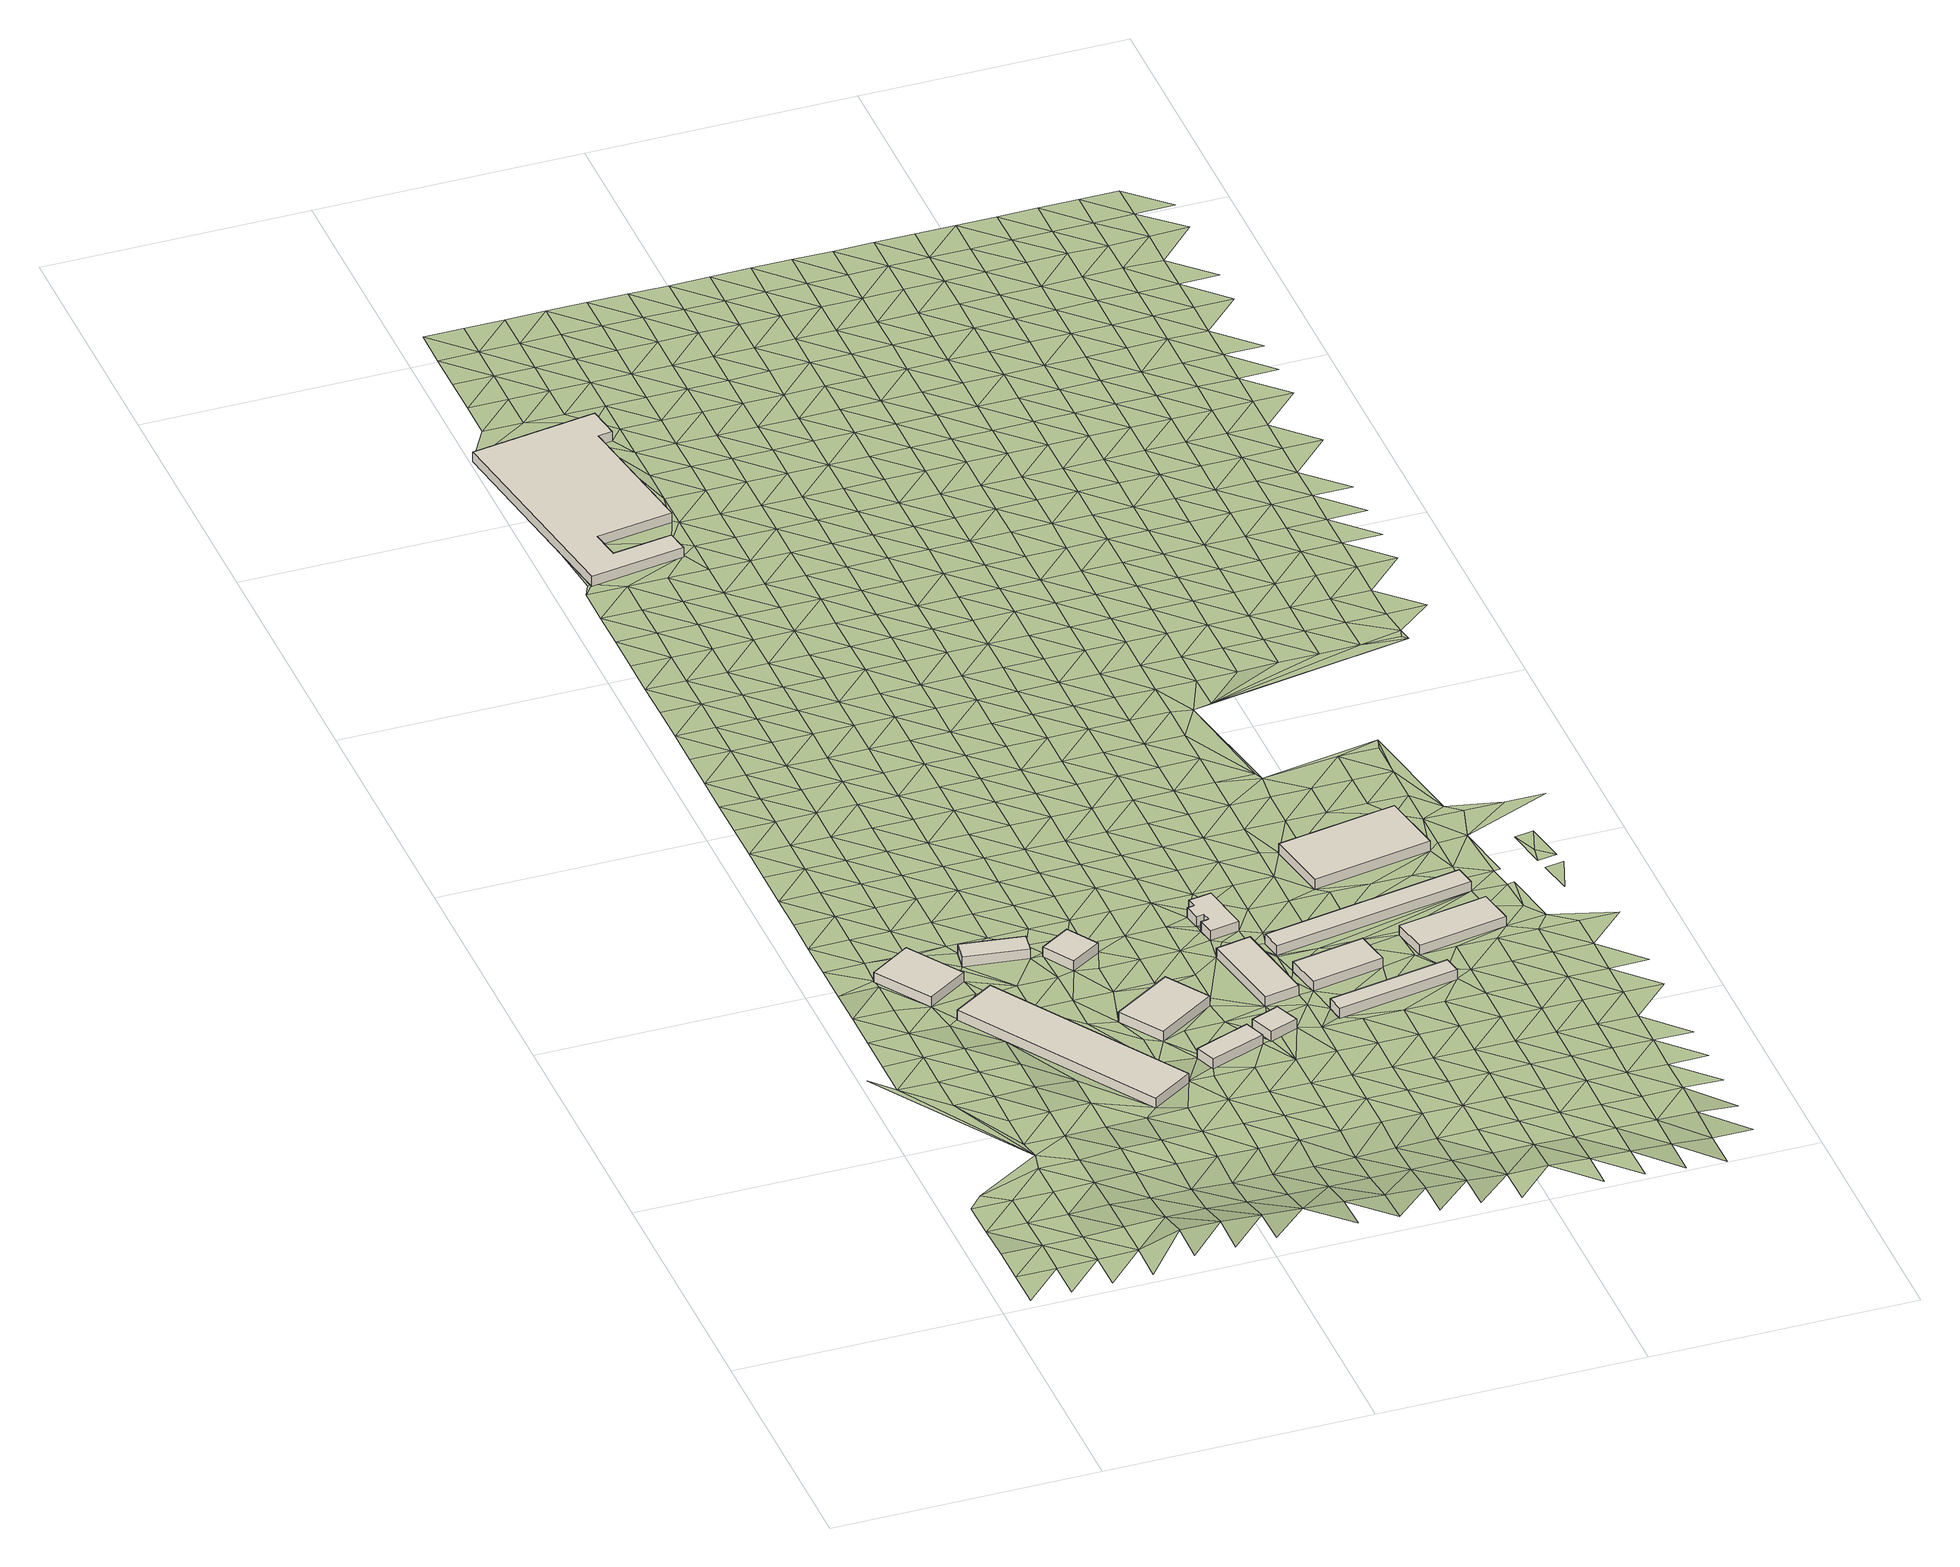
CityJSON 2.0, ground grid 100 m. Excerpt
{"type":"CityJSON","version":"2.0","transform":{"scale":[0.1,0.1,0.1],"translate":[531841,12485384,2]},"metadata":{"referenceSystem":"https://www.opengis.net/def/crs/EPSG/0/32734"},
"CityObjects":{
"building1":{"type":"Building","attributes":{"building":"industrial","building:levels":1,"building_height":4.1,"plus_code":"4FRW3FCC+92X","ground_height":3.84,"roof_height":7.94},"geometry":[{"type":"Solid","lod":"1","boundaries":[[[[0,1,2,3]],[[1,4,5,2]],[[4,6,7,5]],[[6,0,3,7]],[[3,2,5,7]],[[6,4,1,0]]]]}]},
"building2":{"type":"Building","attributes":{"building":"industrial","building:levels":1,"building_height":4.1,"plus_code":"4FRW3FCC+55X","ground_height":3.81,"roof_height":7.91},"geometry":[{"type":"Solid","lod":"1","boundaries":[[[[8,9,10,11]],[[9,12,13,10]],[[12,14,15,13]],[[14,8,11,15]],[[11,10,13,15]],[[14,12,9,8]]]]}]},
"building3":{"type":"Building","attributes":{"building":"industrial","building:levels":1,"building_height":4.1,"plus_code":"4FRW3FCC+C57","ground_height":3.94,"roof_height":8.04},"geometry":[{"type":"Solid","lod":"1","boundaries":[[[[16,17,18,19]],[[17,20,21,18]],[[20,22,23,21]],[[22,16,19,23]],[[19,18,21,23]],[[22,20,17,16]]]]}]},
"building4":{"type":"Building","attributes":{"building":"industrial","building:levels":1,"building_height":4.1,"plus_code":"4FRW3FCC+97P","ground_height":3.79,"roof_height":7.89},"geometry":[{"type":"Solid","lod":"1","boundaries":[[[[24,25,26,27]],[[25,28,29,26]],[[28,30,31,29]],[[30,24,27,31]],[[27,26,29,31]],[[30,28,25,24]]]]}]},
"building5":{"type":"Building","attributes":{"building":"industrial","building:levels":1,"building_height":4.1,"plus_code":"4FRW3FCC+69C","ground_height":3.82,"roof_height":7.92},"geometry":[{"type":"Solid","lod":"1","boundaries":[[[[32,33,34,35]],[[33,36,37,34]],[[36,38,39,37]],[[38,32,35,39]],[[35,34,37,39]],[[38,36,33,32]]]]}]},
"building6":{"type":"Building","attributes":{"building":"industrial","building:levels":1,"building_height":4.1,"plus_code":"4FRW3FCC+4C6","ground_height":3.95,"roof_height":8.05},"geometry":[{"type":"Solid","lod":"1","boundaries":[[[[40,41,42,43]],[[41,44,45,42]],[[44,46,47,45]],[[46,40,43,47]],[[43,42,45,47]],[[46,44,41,40]]]]}]},
"building7":{"type":"Building","attributes":{"address":"The Spice Yard 100 Voortrekker Road 7925 Cape Town","building":"commercial","building:levels":1,"building_height":4.1,"plus_code":"4FRW3FFC+G2M","ground_height":2.79,"roof_height":6.89},"geometry":[{"type":"Solid","lod":"1","boundaries":[[[[48,49,50,51]],[[49,52,53,50]],[[52,54,55,53]],[[54,56,57,55]],[[56,58,59,57]],[[58,60,61,59]],[[60,62,63,61]],[[62,64,65,63]],[[64,66,67,65]],[[66,48,51,67]],[[51,50,53,55,57,59,61,63,65,67]],[[66,64,62,60,58,56,54,52,49,48]]]]}]},
"building8":{"type":"Building","attributes":{"building":"industrial","building:levels":1,"building_height":4.1,"plus_code":"4FRW3FCC+4FX","ground_height":3.98,"roof_height":8.08},"geometry":[{"type":"Solid","lod":"1","boundaries":[[[[68,69,70,71]],[[69,72,73,70]],[[72,74,75,73]],[[74,68,71,75]],[[71,70,73,75]],[[74,72,69,68]]]]}]},
"building9":{"type":"Building","attributes":{"building":"industrial","building:levels":1,"building_height":4.1,"plus_code":"4FRW3FCC+7G3","ground_height":4.01,"roof_height":8.11},"geometry":[{"type":"Solid","lod":"1","boundaries":[[[[76,77,78,79]],[[77,80,81,78]],[[80,82,83,81]],[[82,76,79,83]],[[79,78,81,83]],[[82,80,77,76]]]]}]},
"building10":{"type":"Building","attributes":{"building":"industrial","building:levels":1,"building_height":4.1,"plus_code":"4FRW3FCC+9FX","ground_height":4.22,"roof_height":8.32},"geometry":[{"type":"Solid","lod":"1","boundaries":[[[[84,85,86,87]],[[85,88,89,86]],[[88,90,91,89]],[[90,92,93,91]],[[92,94,95,93]],[[94,96,97,95]],[[96,98,99,97]],[[98,100,101,99]],[[100,102,103,101]],[[102,84,87,103]],[[87,86,89,91,93,95,97,99,101,103]],[[102,100,98,96,94,92,90,88,85,84]]]]}]},
"building11":{"type":"Building","attributes":{"building":"garage","building:levels":1,"building_height":4.1,"plus_code":"4FRW3FCC+6JP","ground_height":4.12,"roof_height":8.22},"geometry":[{"type":"Solid","lod":"1","boundaries":[[[[104,105,106,107]],[[105,108,109,106]],[[108,110,111,109]],[[110,104,107,111]],[[107,106,109,111]],[[110,108,105,104]]]]}]},
"building12":{"type":"Building","attributes":{"building":"garage","building:levels":1,"building_height":4.1,"plus_code":"4FRW3FCC+5M4","ground_height":4.12,"roof_height":8.22},"geometry":[{"type":"Solid","lod":"1","boundaries":[[[[112,113,114,115]],[[113,116,117,114]],[[116,118,119,117]],[[118,112,115,119]],[[115,114,117,119]],[[118,116,113,112]]]]}]},
"building13":{"type":"Building","attributes":{"building":"garage","building:levels":1,"building_height":4.1,"plus_code":"4FRW3FCC+8PF","ground_height":4.15,"roof_height":8.25},"geometry":[{"type":"Solid","lod":"1","boundaries":[[[[120,121,122,123]],[[121,124,125,122]],[[124,126,127,125]],[[126,120,123,127]],[[123,122,125,127]],[[126,124,121,120]]]]}]},
"building14":{"type":"Building","attributes":{"building":"garage","building:levels":1,"building_height":4.1,"plus_code":"4FRW3FCC+7R4","ground_height":4.17,"roof_height":8.27},"geometry":[{"type":"Solid","lod":"1","boundaries":[[[[128,129,130,131]],[[129,132,133,130]],[[132,134,135,133]],[[134,128,131,135]],[[131,130,133,135]],[[134,132,129,128]]]]}]},
"building15":{"type":"Building","attributes":{"building":"industrial","building:levels":1,"building_height":4.1,"plus_code":"4FRW3FCC+FQ3","ground_height":4.36,"roof_height":8.46},"geometry":[{"type":"Solid","lod":"1","boundaries":[[[[136,137,138,139]],[[137,140,141,138]],[[140,142,143,141]],[[142,136,139,143]],[[139,138,141,143]],[[142,140,137,136]]]]}]},
"terrain1":{"type":"TINRelief","geometry":[{"type":"CompositeSurface","lod":"1","boundaries":[[[144,145,146]],[[147,144,148]],[[149,147,148]],[[144,146,148]],[[150,149,151]],[[148,152,149]],[[146,153,154]],[[149,152,151]],[[150,151,155]],[[146,154,148]],[[156,152,148]],[[148,154,156]],[[151,152,157]],[[155,151,158]],[[156,159,152]],[[160,161,154]],[[152,159,157]],[[161,156,154]],[[162,163,164]],[[157,158,151]],[[164,155,158]],[[165,159,156]],[[165,156,161]],[[166,167,162]],[[168,169,162]],[[168,162,164]],[[167,166,170]],[[171,157,159]],[[166,162,169]],[[159,165,172]],[[161,173,174]],[[158,157,171]],[[168,164,175]],[[159,172,171]],[[176,177,170]],[[168,175,178]],[[169,168,179]],[[165,161,180]],[[170,166,176]],[[164,158,181]],[[178,179,168]],[[180,172,165]],[[158,171,181]],[[180,161,174]],[[175,164,182]],[[183,177,184]],[[185,166,169]],[[177,176,186]],[[179,185,169]],[[187,178,175]],[[171,172,188]],[[189,190,183]],[[181,182,164]],[[186,184,177]],[[191,176,166]],[[172,180,188]],[[178,187,179]],[[174,192,193]],[[185,191,166]],[[187,175,182]],[[189,183,184]],[[194,190,195]],[[196,181,171]],[[174,193,180]],[[196,171,188]],[[4,186,176]],[[190,189,195]],[[185,179,197]],[[191,198,176]],[[199,182,181]],[[179,187,197]],[[184,186,4]],[[4,176,198]],[[200,194,201]],[[180,202,188]],[[195,203,194]],[[196,199,181]],[[184,4,189]],[[191,185,204]],[[202,180,193]],[[205,200,201]],[[201,194,203]],[[197,204,185]],[[187,182,206]],[[196,188,207]],[[199,208,182]],[[209,198,191]],[[189,210,195]],[[211,4,198]],[[207,188,202]],[[187,206,197]],[[193,212,213]],[[191,204,209]],[[182,208,206]],[[214,205,215]],[[216,203,195]],[[217,199,196]],[[211,198,209]],[[201,218,205]],[[193,213,202]],[[217,196,207]],[[219,214,215]],[[204,197,220]],[[216,195,210]],[[205,218,215]],[[221,4,211]],[[203,222,201]],[[223,208,199]],[[220,197,206]],[[204,220,209]],[[207,202,224]],[[216,222,203]],[[223,199,217]],[[202,213,224]],[[225,219,226]],[[227,218,201]],[[4,221,228]],[[206,208,229]],[[215,230,219]],[[209,231,211]],[[232,221,211]],[[222,227,201]],[[208,223,229]],[[225,226,233]],[[234,217,207]],[[219,230,226]],[[224,235,207]],[[216,210,236]],[[215,218,237]],[[238,213,239]],[[220,231,209]],[[206,231,220]],[[228,240,210]],[[222,216,236]],[[223,217,234]],[[227,237,218]],[[235,234,207]],[[240,16,210]],[[221,232,228]],[[206,229,231]],[[233,241,242]],[[213,238,224]],[[210,16,243]],[[244,230,215]],[[233,226,241]],[[243,236,210]],[[245,229,223]],[[237,244,215]],[[227,222,246]],[[235,224,247]],[[228,232,248]],[[228,248,240]],[[236,249,222]],[[223,234,245]],[[250,242,251]],[[241,252,242]],[[16,240,248]],[[238,247,224]],[[253,226,230]],[[227,246,237]],[[254,248,232]],[[244,255,230]],[[222,249,246]],[[256,231,229]],[[251,257,250]],[[251,242,252]],[[245,256,229]],[[226,253,241]],[[234,235,258]],[[230,255,253]],[[247,259,235]],[[244,237,260]],[[261,236,243]],[[254,232,262]],[[261,249,236]],[[258,245,234]],[[237,246,260]],[[258,235,259]],[[263,16,248]],[[264,257,265]],[[252,241,266]],[[257,251,267]],[[255,244,268]],[[248,254,269]],[[247,238,270]],[[256,262,231]],[[253,266,241]],[[271,272,254]],[[238,273,274]],[[271,254,275]],[[276,264,265]],[[257,267,265]],[[260,268,244]],[[252,277,251]],[[246,249,278]],[[256,245,279]],[[259,247,270]],[[280,261,243]],[[261,281,249]],[[254,272,269]],[[275,254,262]],[[245,258,282]],[[238,274,270]],[[266,277,252]],[[255,283,253]],[[246,278,260]],[[263,248,269]],[[255,268,284]],[[249,281,278]],[[245,282,279]],[[272,271,33]],[[285,276,286]],[[267,251,287]],[[265,288,276]],[[271,275,289]],[[262,256,279]],[[258,259,290]],[[271,289,33]],[[277,287,251]],[[255,284,283]],[[270,291,259]],[[285,286,292]],[[266,253,293]],[[268,260,294]],[[276,288,286]],[[267,295,265]],[[296,281,261]],[[290,282,258]],[[269,297,263]],[[272,25,269]],[[294,260,278]],[[290,259,291]],[[36,289,275]],[[280,296,261]],[[280,263,298]],[[275,262,46]],[[277,266,293]],[[270,274,299]],[[298,263,297]],[[300,272,33]],[[287,295,267]],[[253,283,293]],[[33,289,36]],[[262,279,301]],[[292,302,303]],[[297,269,25]],[[268,304,284]],[[305,299,274]],[[300,25,272]],[[36,275,46]],[[288,265,306]],[[307,278,281]],[[282,308,279]],[[292,286,302]],[[304,268,294]],[[262,301,309]],[[262,309,46]],[[310,291,270]],[[295,306,265]],[[281,296,307]],[[282,290,308]],[[280,298,311]],[[312,287,277]],[[284,313,283]],[[297,311,298]],[[293,314,277]],[[299,310,270]],[[315,316,317]],[[316,303,318]],[[296,280,311]],[[294,278,319]],[[320,36,46]],[[302,321,303]],[[313,284,304]],[[322,25,300]],[[286,288,323]],[[287,312,295]],[[301,279,324]],[[290,291,325]],[[306,326,288]],[[277,314,312]],[[307,319,278]],[[308,327,279]],[[36,320,328]],[[317,329,315]],[[293,283,330]],[[318,317,316]],[[318,303,321]],[[300,33,331]],[[310,325,291]],[[301,324,309]],[[286,323,302]],[[294,332,304]],[[299,305,333]],[[334,25,322]],[[288,326,323]],[[330,283,313]],[[327,324,279]],[[306,295,335]],[[296,336,307]],[[308,290,337]],[[294,319,332]],[[336,296,311]],[[338,314,293]],[[295,312,335]],[[325,337,290]],[[321,302,339]],[[322,300,340]],[[320,46,341]],[[310,299,342]],[[36,328,343]],[[330,338,293]],[[344,311,334]],[[326,306,345]],[[313,304,346]],[[319,307,347]],[[348,328,320]],[[349,327,308]],[[344,336,311]],[[339,302,323]],[[332,350,304]],[[331,351,300]],[[325,310,342]],[[322,340,334]],[[335,345,306]],[[336,347,307]],[[340,300,351]],[[337,349,308]],[[299,333,342]],[[352,309,324]],[[321,353,318]],[[312,314,354]],[[346,330,313]],[[338,355,314]],[[346,304,350]],[[319,356,332]],[[353,321,339]],[[334,357,344]],[[348,320,341]],[[323,326,358]],[[312,354,335]],[[359,324,327]],[[326,345,360]],[[314,355,354]],[[356,319,347]],[[349,361,327]],[[362,317,318]],[[328,348,343]],[[344,363,336]],[[337,325,364]],[[342,365,325]],[[340,357,334]],[[323,358,339]],[[338,330,366]],[[350,332,367]],[[333,368,369]],[[370,318,353]],[[326,360,358]],[[330,346,371]],[[359,327,361]],[[345,335,372]],[[332,356,367]],[[363,344,357]],[[325,365,364]],[[351,331,373]],[[324,359,352]],[[355,338,366]],[[347,336,374]],[[349,337,375]],[[333,369,342]],[[331,343,376]],[[372,335,354]],[[330,371,366]],[[353,339,377]],[[350,378,346]],[[340,351,379]],[[74,348,341]],[[376,373,331]],[[380,381,382]],[[360,345,383]],[[356,347,374]],[[361,349,375]],[[352,384,341]],[[370,362,318]],[[339,358,377]],[[367,378,350]],[[336,363,374]],[[337,364,375]],[[341,384,74]],[[352,359,384]],[[340,379,357]],[[385,365,342]],[[383,345,372]],[[379,351,373]],[[48,386,387]],[[348,76,343]],[[370,353,388]],[[354,355,389]],[[371,346,390]],[[74,391,348]],[[366,392,355]],[[342,369,385]],[[393,384,359]],[[376,343,76]],[[356,394,367]],[[377,388,353]],[[346,378,390]],[[395,358,360]],[[372,354,389]],[[359,361,396]],[[360,383,397]],[[355,392,389]],[[394,356,374]],[[375,398,361]],[[76,348,391]],[[371,399,366]],[[400,363,357]],[[364,365,401]],[[379,402,357]],[[385,403,365]],[[359,404,393]],[[393,404,384]],[[405,373,376]],[[358,395,377]],[[391,74,72]],[[406,407,369]],[[408,370,388]],[[360,397,395]],[[371,390,399]],[[396,361,398]],[[408,362,370]],[[409,410,387]],[[382,381,411]],[[378,367,412]],[[363,400,374]],[[364,401,375]],[[76,405,376]],[[394,413,367]],[[357,402,400]],[[365,403,401]],[[405,379,373]],[[404,359,396]],[[383,372,414]],[[392,366,415]],[[407,385,369]],[[389,416,372]],[[76,391,72]],[[388,377,417]],[[378,412,390]],[[409,387,386]],[[366,399,415]],[[367,413,412]],[[418,386,48]],[[419,410,420]],[[414,397,383]],[[421,394,374]],[[422,398,375]],[[395,417,377]],[[372,416,414]],[[379,96,402]],[[362,423,381]],[[392,424,389]],[[425,403,385]],[[98,379,405]],[[408,423,362]],[[421,374,400]],[[375,401,422]],[[426,419,420]],[[399,390,427]],[[76,72,428]],[[404,396,429]],[[428,72,404]],[[98,96,379]],[[420,410,409]],[[392,415,424]],[[425,385,407]],[[88,400,402]],[[408,388,430]],[[395,397,431]],[[413,394,432]],[[417,433,388]],[[390,412,427]],[[423,434,381]],[[402,96,90]],[[88,402,90]],[[416,389,435]],[[396,398,436]],[[411,381,434]],[[404,429,428]],[[397,414,431]],[[394,421,432]],[[422,437,398]],[[98,405,438]],[[426,439,440]],[[423,408,430]],[[415,399,441]],[[403,442,401]],[[76,428,443]],[[430,388,433]],[[435,389,424]],[[403,425,444]],[[84,400,88]],[[429,396,436]],[[407,445,446]],[[94,90,96]],[[439,426,420]],[[427,441,399]],[[436,398,437]],[[447,438,405]],[[94,92,90]],[[409,386,448]],[[417,395,449]],[[416,450,414]],[[451,412,413]],[[421,400,452]],[[422,401,442]],[[411,434,453]],[[395,431,454]],[[432,455,413]],[[403,444,442]],[[84,88,85]],[[429,112,428]],[[84,452,400]],[[456,434,423]],[[457,424,415]],[[100,98,438]],[[450,416,435]],[[411,453,62]],[[112,429,458]],[[409,448,420]],[[433,417,449]],[[412,451,427]],[[425,407,459]],[[440,439,460]],[[448,386,461]],[[423,430,456]],[[395,454,449]],[[457,415,441]],[[413,455,451]],[[428,105,443]],[[461,386,418]],[[414,462,431]],[[432,421,463]],[[464,458,429]],[[465,437,422]],[[466,447,443]],[[100,438,447]],[[464,429,436]],[[105,428,112]],[[443,105,466]],[[453,467,62]],[[459,444,425]],[[462,414,450]],[[463,421,452]],[[465,422,442]],[[459,407,446]],[[452,84,468]],[[469,447,466]],[[470,439,420]],[[471,453,434]],[[435,424,472]],[[441,427,473]],[[474,466,105]],[[434,456,475]],[[424,457,476]],[[466,474,469]],[[62,467,477]],[[478,430,433]],[[469,121,447]],[[454,431,479]],[[480,455,432]],[[470,420,448]],[[121,481,447]],[[449,482,433]],[[451,473,427]],[[477,483,62]],[[484,100,447]],[[105,112,485]],[[453,471,467]],[[450,435,472]],[[486,436,437]],[[442,444,487]],[[447,481,484]],[[434,475,471]],[[431,462,479]],[[424,476,472]],[[480,432,463]],[[437,465,488]],[[478,433,482]],[[444,459,487]],[[100,489,468]],[[460,439,490]],[[456,430,491]],[[454,492,449]],[[457,441,493]],[[436,486,464]],[[418,483,494]],[[483,477,494]],[[461,418,495]],[[439,470,496]],[[473,497,441]],[[484,489,100]],[[486,437,488]],[[452,468,498]],[[464,499,458]],[[474,500,469]],[[501,448,461]],[[477,467,502]],[[455,503,451]],[[500,121,469]],[[492,454,479]],[[504,455,480]],[[491,475,456]],[[462,450,505]],[[476,457,493]],[[463,452,506]],[[465,442,507]],[[446,508,459]],[[490,439,496]],[[471,502,467]],[[491,430,478]],[[472,509,450]],[[493,441,497]],[[487,510,442]],[[494,495,418]],[[485,112,511]],[[468,489,498]],[[448,501,470]],[[482,449,512]],[[501,461,495]],[[455,504,503]],[[513,484,481]],[[508,446,514]],[[494,477,515]],[[462,505,479]],[[473,451,516]],[[480,463,506]],[[507,488,465]],[[512,449,492]],[[450,509,505]],[[452,498,506]],[[464,486,499]],[[507,442,510]],[[485,517,105]],[[476,518,472]],[[459,519,487]],[[477,502,515]],[[470,520,496]],[[475,521,471]],[[482,522,478]],[[497,473,516]],[[523,489,484]],[[475,491,524]],[[493,518,476]],[[451,503,516]],[[519,459,508]],[[525,495,494]],[[492,479,526]],[[480,527,504]],[[528,500,474]],[[470,501,520]],[[522,482,512]],[[502,471,521]],[[509,472,529]],[[486,488,530]],[[510,487,531]],[[515,525,494]],[[475,524,521]],[[479,505,526]],[[527,480,506]],[[484,513,523]],[[488,507,532]],[[478,533,491]],[[489,534,498]],[[518,529,472]],[[531,487,519]],[[485,511,517]],[[490,496,535]],[[495,536,501]],[[512,492,537]],[[538,493,497]],[[503,504,539]],[[540,513,481]],[[499,486,530]],[[458,499,541]],[[520,542,496]],[[478,522,533]],[[516,543,497]],[[530,488,532]],[[544,515,502]],[[498,534,506]],[[510,545,507]],[[525,536,495]],[[526,537,492]],[[504,527,539]],[[534,489,523]],[[546,511,112]],[[491,547,524]],[[548,505,509]],[[493,538,518]],[[519,508,549]],[[535,496,542]],[[544,502,521]],[[529,550,509]],[[538,497,543]],[[545,510,531]],[[520,501,551]],[[552,522,512]],[[516,503,553]],[[491,533,547]],[[508,554,549]],[[528,555,500]],[[505,548,526]],[[556,527,506]],[[557,532,507]],[[536,551,501]],[[552,512,537]],[[509,550,548]],[[553,503,539]],[[558,499,530]],[[559,525,515]],[[529,518,560]],[[531,519,561]],[[515,544,562]],[[556,506,534]],[[507,545,557]],[[563,542,520]],[[521,524,564]],[[522,565,533]],[[566,543,516]],[[523,513,567]],[[547,568,524]],[[518,538,560]],[[549,561,519]],[[537,526,569]],[[551,563,520]],[[515,562,559]],[[137,534,523]],[[517,511,570]],[[522,552,565]],[[553,566,516]],[[536,525,571]],[[521,564,544]],[[550,529,572]],[[539,527,573]],[[574,530,532]],[[499,558,541]],[[524,568,564]],[[548,569,526]],[[527,556,575]],[[513,540,567]],[[532,557,576]],[[517,570,528]],[[535,542,577]],[[547,533,578]],[[543,579,538]],[[121,500,124]],[[545,531,580]],[[560,572,529]],[[531,561,581]],[[567,137,523]],[[551,536,571]],[[556,534,582]],[[573,553,539]],[[530,574,558]],[[563,577,542]],[[525,559,571]],[[128,555,528]],[[578,533,565]],[[566,579,543]],[[573,527,575]],[[574,532,576]],[[582,534,137]],[[544,583,562]],[[552,537,584]],[[585,548,550]],[[545,580,557]],[[546,570,511]],[[569,586,537]],[[531,581,580]],[[556,582,575]],[[587,568,547]],[[560,538,588]],[[561,549,589]],[[544,564,583]],[[585,550,572]],[[128,528,570]],[[565,552,584]],[[577,590,535]],[[578,587,547]],[[584,537,586]],[[579,588,538]],[[589,549,591]],[[126,540,481]],[[592,563,551]],[[566,553,593]],[[555,128,594]],[[557,595,576]],[[571,596,551]],[[553,573,597]],[[598,558,574]],[[541,558,598]],[[599,559,562]],[[569,548,600]],[[601,572,560]],[[581,561,602]],[[583,603,562]],[[548,585,604]],[[557,580,595]],[[500,555,124]],[[570,605,128]],[[570,546,605]],[[563,592,577]],[[606,564,568]],[[565,607,578]],[[579,566,593]],[[608,567,540]],[[551,596,592]],[[609,575,582]],[[567,608,137]],[[587,610,568]],[[588,601,560]],[[553,597,593]],[[602,561,589]],[[559,599,571]],[[586,569,600]],[[562,603,599]],[[607,565,584]],[[548,604,600]],[[564,606,583]],[[573,575,611]],[[574,576,612]],[[581,613,580]],[[568,610,606]],[[595,614,576]],[[615,609,582]],[[616,546,541]],[[590,577,617]],[[587,578,618]],[[585,572,619]],[[598,616,541]],[[620,605,546]],[[601,621,572]],[[613,581,602]],[[622,596,571]],[[584,586,623]],[[624,588,579]],[[612,598,574]],[[577,592,617]],[[578,607,618]],[[593,625,579]],[[609,611,575]],[[612,576,614]],[[603,583,626]],[[604,585,619]],[[597,573,627]],[[580,628,595]],[[620,546,616]],[[571,599,622]],[[600,623,586]],[[619,572,621]],[[610,587,629]],[[602,589,630]],[[555,594,124]],[[606,626,583]],[[579,625,624]],[[613,628,580]],[[608,540,631]],[[632,607,584]],[[601,588,633]],[[597,634,593]],[[635,616,598]],[[617,636,590]],[[618,629,587]],[[627,573,611]],[[589,637,630]],[[592,596,638]],[[604,639,600]],[[614,595,640]],[[622,641,596]],[[623,632,584]],[[635,598,612]],[[128,134,594]],[[599,603,642]],[[610,643,606]],[[621,601,633]],[[593,634,625]],[[609,615,644]],[[626,645,603]],[[639,604,619]],[[588,624,633]],[[627,634,597]],[[628,640,595]],[[592,638,617]],[[618,607,646]],[[613,602,647]],[[140,137,608]],[[648,615,582]],[[596,641,638]],[[643,610,629]],[[630,649,602]],[[620,132,605]],[[642,622,599]],[[623,600,650]],[[620,616,651]],[[603,645,642]],[[632,646,607]],[[616,635,652]],[[653,611,609]],[[654,612,614]],[[628,613,647]],[[625,655,624]],[[650,600,639]],[[640,656,614]],[[647,602,649]],[[655,625,634]],[[126,631,540]],[[636,617,657]],[[626,606,658]],[[659,629,618]],[[660,619,621]],[[606,643,661]],[[633,662,621]],[[651,616,652]],[[663,641,622]],[[623,664,632]],[[634,627,655]],[[611,653,627]],[[657,617,638]],[[646,659,618]],[[624,655,633]],[[653,609,644]],[[654,614,656]],[[645,626,658]],[[619,660,639]],[[635,612,665]],[[663,622,642]],[[606,661,658]],[[623,650,664]],[[660,621,662]],[[640,628,666]],[[667,649,630]],[[647,668,628]],[[648,644,615]],[[651,132,620]],[[643,629,669]],[[670,646,632]],[[665,652,635]],[[134,124,594]],[[671,636,657]],[[659,672,629]],[[665,612,654]],[[608,631,140]],[[673,638,641]],[[650,639,674]],[[656,640,666]],[[641,663,675]],[[670,632,664]],[[628,668,666]],[[633,655,676]],[[677,642,645]],[[661,643,669]],[[676,662,633]],[[647,649,678]],[[658,679,645]],[[669,629,672]],[[639,660,674]],[[638,673,657]],[[680,651,652]],[[641,675,673]],[[659,646,681]],[[650,682,664]],[[683,676,655]],[[645,679,677]],[[646,670,684]],[[680,652,665]],[[627,653,685]],[[663,642,686]],[[661,687,658]],[[653,644,688]],[[654,656,689]],[[690,668,647]],[[682,650,674]],[[666,691,656]],[[671,657,692]],[[672,659,681]],[[660,662,693]],[[687,661,669]],[[646,684,681]],[[676,694,662]],[[695,132,651]],[[631,126,696]],[[686,675,663]],[[654,689,665]],[[697,644,648]],[[696,140,631]],[[657,673,692]],[[686,642,677]],[[688,644,697]],[[680,695,651]],[[656,691,689]],[[679,658,698]],[[670,664,699]],[[660,693,674]],[[666,668,700]],[[682,701,664]],[[693,662,694]],[[698,658,687]],[[702,134,132]],[[703,669,672]],[[684,670,699]],[[676,683,704]],[[705,680,665]],[[692,706,671]],[[681,707,672]],[[699,664,701]],[[688,685,653]],[[134,708,124]],[[673,675,709]],[[679,710,677]],[[711,682,674]],[[712,691,666]],[[675,686,713]],[[705,665,689]],[[696,714,140]],[[126,124,715]],[[716,132,695]],[[669,703,687]],[[694,676,704]],[[710,679,698]],[[703,672,707]],[[711,674,693]],[[696,126,715]],[[702,132,716]],[[673,709,692]],[[684,717,681]],[[702,708,134]],[[718,627,685]],[[695,680,719]],[[648,140,720]],[[675,713,709]],[[714,720,140]],[[697,648,721]],[[677,722,686]],[[701,682,723]],[[708,715,124]],[[699,717,684]],[[719,680,705]],[[698,687,724]],[[725,688,697]],[[726,689,691]],[[727,714,696]],[[722,677,710]],[[682,711,723]],[[706,692,728]],[[707,681,729]],[[730,693,694]],[[720,721,648]],[[687,703,724]],[[704,731,694]],[[696,715,727]],[[732,704,683]],[[702,733,708]],[[733,702,716]],[[734,716,695]],[[735,713,686]],[[688,725,685]],[[689,726,705]],[[720,714,727]],[[709,728,692]],[[717,729,681]],[[725,697,721]],[[734,695,719]],[[710,698,736]],[[699,701,737]],[[693,730,711]],[[686,722,735]],[[723,738,701]],[[730,694,731]],[[724,736,698]],[[715,739,727]],[[703,707,740]],[[717,699,737]],[[741,721,720]],[[705,742,719]],[[728,743,706]],[[729,744,707]],[[737,701,738]],[[745,709,713]],[[655,746,683]],[[723,711,747]],[[713,735,748]],[[685,725,749]],[[720,727,750]],[[722,710,751]],[[703,740,724]],[[731,704,732]],[[725,721,741]],[[710,736,752]],[[740,707,744]],[[730,747,711]],[[741,720,750]],[[709,745,728]],[[749,718,685]],[[713,748,745]],[[732,683,753]],[[716,734,754]],[[722,751,735]],[[729,717,755]],[[756,738,723]],[[734,719,754]],[[710,752,751]],[[737,757,717]],[[725,741,718]],[[736,724,758]],[[731,759,730]],[[749,725,718]],[[747,756,723]],[[743,728,760]],[[744,729,755]],[[758,724,740]],[[717,757,755]],[[759,731,732]],[[735,761,748]],[[738,762,737]],[[728,745,760]],[[752,736,763]],[[764,747,730]],[[765,750,727]],[[735,751,761]],[[756,762,738]],[[765,741,750]],[[763,736,758]],[[764,730,759]],[[766,767,768]],[[769,770,771]],[[772,740,744]],[[773,757,737]],[[683,774,753]],[[760,775,743]],[[755,776,744]],[[745,748,777]],[[752,778,751]],[[747,779,756]],[[780,769,771]],[[761,781,748]],[[762,773,737]],[[770,769,782]],[[740,772,758]],[[759,732,753]],[[778,752,763]],[[776,772,744]],[[747,764,779]],[[745,777,760]],[[755,757,783]],[[780,782,769]],[[748,781,777]],[[751,784,761]],[[762,756,785]],[[773,783,757]],[[786,765,727]],[[763,758,787]],[[759,788,764]],[[778,784,751]],[[756,779,785]],[[775,760,789]],[[790,776,755]],[[758,772,787]],[[788,759,753]],[[781,761,791]],[[773,762,792]],[[746,774,683]],[[777,789,760]],[[783,790,755]],[[784,791,761]],[[785,792,762]],[[778,763,793]],[[764,794,779]],[[787,795,763]],[[788,796,764]],[[772,776,797]],[[798,783,773]],[[789,799,775]],[[790,800,776]],[[801,777,781]],[[784,778,793]],[[779,794,785]],[[791,802,781]],[[793,763,795]],[[798,773,792]],[[764,796,794]],[[772,797,787]],[[774,788,753]],[[797,776,800]],[[781,802,801]],[[789,777,803]],[[790,783,804]],[[792,785,805]],[[783,798,806]],[[791,784,807]],[[795,787,808]],[[796,788,809]],[[793,810,784]],[[794,805,785]],[[799,789,803]],[[800,790,804]],[[777,801,803]],[[808,787,797]],[[783,806,804]],[[788,774,809]],[[802,791,807]],[[784,810,807]],[[795,811,793]],[[798,792,812]],[[805,813,792]],[[794,796,814]],[[811,795,808]],[[809,815,796]],[[816,797,800]],[[806,798,812]],[[803,817,799]],[[804,818,800]],[[812,792,813]],[[819,801,802]],[[810,793,820]],[[807,821,802]],[[796,815,814]],[[797,816,808]],[[805,794,822]],[[820,793,811]],[[816,800,818]],[[809,774,823]],[[801,819,803]],[[806,824,804]],[[802,821,819]],[[810,825,807]],[[813,805,822]],[[812,824,806]],[[794,814,822]],[[826,774,746]],[[823,774,826]],[[811,808,827]],[[828,815,809]],[[825,810,820]],[[829,817,803]],[[818,804,830]],[[808,816,827]],[[809,823,828]],[[821,807,831]],[[829,803,819]],[[824,830,804]],[[820,811,832]],[[812,813,833]],[[831,807,825]],[[822,834,813]],[[823,826,746]],[[814,815,835]],[[827,832,811]],[[828,836,815]],[[821,837,819]],[[816,818,838]],[[824,812,833]],[[829,839,817]],[[830,840,818]],[[833,813,834]],[[814,835,822]],[[837,821,831]],[[815,836,835]],[[825,820,841]],[[816,838,827]],[[820,832,842]],[[838,818,840]],[[843,829,819]],[[828,823,844]],[[825,841,831]],[[830,824,845]],[[846,834,822]],[[843,819,837]],[[820,842,841]],[[833,847,824]],[[832,827,848]],[[844,836,828]],[[846,822,835]],[[840,830,845]],[[848,827,838]],[[824,847,845]],[[849,839,829]],[[837,831,850]],[[834,851,833]],[[843,852,829]],[[842,832,853]],[[831,841,850]],[[846,851,834]],[[854,835,836]],[[829,852,849]],[[853,832,848]],[[843,837,855]],[[856,838,840]],[[857,847,833]],[[845,858,840]],[[842,859,841]],[[854,846,835]],[[850,855,837]],[[851,857,833]],[[838,856,848]],[[859,842,853]],[[856,840,858]],[[852,843,860]],[[845,847,861]],[[841,862,850]],[[851,846,863]],[[860,843,855]],[[857,861,847]],[[853,848,864]],[[859,862,841]],[[852,865,849]],[[866,858,845]],[[848,856,864]],[[855,850,867]],[[857,851,868]],[[852,860,865]],[[861,866,845]],[[862,867,850]],[[869,859,853]],[[864,870,853]],[[856,858,871]],[[872,861,857]],[[873,849,865]],[[866,874,858]],[[860,855,875]],[[859,869,862]],[[867,876,855]],[[869,853,870]],[[856,871,864]],[[871,858,874]],[[860,875,865]],[[876,875,855]],[[867,862,877]],[[866,861,878]],[[870,864,879]],[[862,869,877]],[[880,873,865]],[[874,866,878]],[[879,864,871]],[[876,867,881]],[[880,865,875]],[[870,882,869]],[[877,881,867]],[[882,870,879]],[[883,871,874]],[[873,880,884]],[[885,875,876]],[[869,886,877]],[[876,881,887]],[[871,883,879]],[[886,869,882]],[[875,885,880]],[[885,876,887]],[[881,877,888]],[[882,879,889]],[[888,877,886]],[[880,890,884]],[[891,887,881]],[[880,885,890]],[[886,882,892]],[[881,888,891]],[[890,893,884]],[[885,887,894]],[[887,891,895]],[[888,886,896]],[[885,894,890]],[[894,887,895]],[[888,896,891]],[[893,890,897]],[[891,898,895]],[[897,890,894]],[[899,893,897]],[[900,894,895]],[[894,900,897]],[[897,901,899]]]}]}
},
"vertices":[
[400,2092,27],[244,1990,27],[244,1990,68],[400,2092,68],[380,1783,27],[380,1783,68],[536,1885,27],[536,1885,68],
[597,1782,26],[438,1681,26],[438,1681,67],[597,1782,67],[902,953,26],[902,953,67],[1061,1054,26],[1061,1054,67],
[562,1970,28],[799,1936,28],[799,1936,69],[562,1970,69],[810,2014,28],[810,2014,69],[573,2048,28],[573,2048,69],
[844,1935,26],[916,1819,26],[916,1819,67],[844,1935,67],[1032,1891,26],[1032,1891,67],[959,2007,26],[959,2007,67],
[1181,1623,27],[957,1480,27],[957,1480,68],[1181,1623,68],[1062,1318,27],[1062,1318,68],[1286,1462,27],[1286,1462,68],
[1168,1103,28],[1378,1182,28],[1378,1182,69],[1168,1103,69],[1348,1261,28],[1348,1261,69],[1138,1182,28],[1138,1182,69],
[7,5394,16],[140,4555,16],[140,4555,57],[7,5394,57],[497,4611,16],[497,4611,57],[483,4696,16],[483,4696,57],[257,4661,16],[257,4661,57],[239,4774,16],[239,4774,57],[529,4819,16],[529,4819,57],[447,5337,16],[447,5337,57],[501,5346,16],[501,5346,57],[482,5469,16],[482,5469,57],
[1412,1189,28],[1520,1231,28],[1520,1231,69],[1412,1189,69],[1483,1324,28],[1483,1324,69],[1376,1282,28],[1376,1282,69],
[1463,1392,28],[1595,1415,28],[1595,1415,69],[1463,1392,69],[1536,1747,28],[1536,1747,69],[1404,1723,28],[1404,1723,69],
[1411,2020,31],[1417,1984,31],[1417,1984,72],[1411,2020,72],[1390,1979,31],[1390,1979,72],[1400,1918,31],[1400,1918,72],[1430,1923,31],[1430,1923,72],[1436,1890,31],[1436,1890,72],[1406,1885,31],[1406,1885,72],[1417,1823,31],[1417,1823,72],[1530,1842,31],[1530,1842,72],[1497,2035,31],[1497,2035,72],
[1624,1555,29],[1649,1421,29],[1649,1421,70],[1624,1555,70],[1923,1471,29],[1923,1471,70],[1898,1605,29],[1898,1605,70],
[1670,1304,29],[1681,1237,29],[1681,1237,70],[1670,1304,70],[2140,1318,29],[2140,1318,70],[2128,1385,29],[2128,1385,70],
[1589,1741,30],[1603,1662,30],[1603,1662,71],[1589,1741,71],[2364,1795,30],[2364,1795,71],[2349,1875,30],[2349,1875,71],
[2042,1633,30],[2067,1496,30],[2067,1496,71],[2042,1633,71],[2406,1557,30],[2406,1557,71],[2381,1694,30],[2381,1694,71],
[1816,2230,32],[1859,1986,32],[1859,1986,73],[1816,2230,73],[2312,2066,32],[2312,2066,73],[2269,2309,32],[2269,2309,73],
[100,152,39],[100,2,40],[250,152,39],[100,302,37],[250,302,36],[100,452,30],[100,602,28],[250,602,27],[250,452,31],[250,2,40],[400,152,41],[154,663,28],[400,302,36],[400,602,27],[400,752,27],[400,452,31],[400,2,42],[550,152,45],[100,1352,30],[24,1445,26],[416,827,27],[550,302,42],[250,1502,32],[100,1502,28],[250,1202,28],[250,1352,29],[100,1652,29],[550,602,31],[550,452,37],[550,2,42],[701,152,93],[400,902,28],[250,1652,34],[100,1802,32],[400,1052,28],[400,1202,30],[701,302,48],[550,752,27],[550,902,28],[100,1952,26],[250,1952,30],[400,1352,34],[250,1802,30],[550,1052,28],[701,452,29],[244,1990,31],[100,2102,27],[400,1502,34],[701,2,86],[851,152,93],[100,2252,28],[250,2102,29],[701,602,37],[550,1202,35],[400,1652,29],[701,752,38],[100,2402,28],[250,2402,28],[851,302,48],[250,2252,28],[550,1352,31],[100,2552,29],[701,1052,30],[851,452,29],[701,902,30],[550,1502,27],[400,2092,28],[438,1681,29],[851,2,86],[1001,152,85],[100,2702,29],[250,2702,29],[400,2102,28],[851,602,37],[250,2552,29],[100,2852,28],[701,1202,26],[550,1802,29],[400,2252,28],[851,752,38],[1001,302,39],[100,3002,28],[250,3002,28],[400,2402,28],[536,1885,28],[851,902,30],[250,2852,29],[902,953,30],[597,1782,29],[100,3152,27],[1001,602,32],[1001,452,20],[550,2102,29],[400,2552,29],[1151,152,76],[1001,2,90],[550,1952,28],[250,3152,26],[100,3302,28],[573,2048,29],[400,2702,29],[1001,752,38],[550,2402,30],[1151,302,35],[701,1802,26],[550,2252,30],[100,3452,28],[250,3452,28],[250,3302,27],[400,3002,29],[701,1652,27],[400,2852,29],[1001,902,36],[100,3602,28],[1151,602,30],[1151,452,19],[550,2552,30],[701,2102,29],[1061,1054,36],[799,1936,29],[100,3752,28],[250,3752,28],[400,3152,27],[250,3602,28],[550,2702,30],[851,1802,26],[1301,302,33],[851,1502,29],[851,1652,27],[1301,2,78],[1301,152,68],[1001,1202,28],[100,3902,25],[400,3302,28],[701,2402,30],[1151,902,37],[810,2014,29],[701,2252,30],[1151,752,35],[550,3002,30],[550,2852,30],[100,4052,24],[250,4052,24],[400,3452,28],[250,3902,25],[1001,1352,27],[1301,602,29],[1301,452,18],[100,4202,26],[550,3152,27],[701,2552,30],[400,3602,28],[851,2102,30],[844,1935,29],[851,1952,29],[1452,152,61],[1001,1652,27],[1151,1052,37],[250,4202,27],[100,4352,24],[701,2702,30],[1452,2,69],[400,3752,28],[851,2252,30],[1301,752,32],[1168,1103,37],[1452,302,32],[959,2007,29],[550,3452,27],[701,2852,30],[550,3302,27],[123,4551,24],[100,4502,24],[140,4555,24],[250,4502,24],[851,2402,30],[1151,1202,28],[250,4352,24],[1001,1802,28],[400,4052,24],[1301,1052,35],[1452,452,18],[400,3902,25],[1301,902,35],[1151,1352,26],[100,4802,21],[701,3002,30],[1181,1623,29],[851,2552,30],[1602,152,53],[1032,1891,29],[550,3602,27],[1001,2102,31],[1452,602,30],[701,3152,27],[400,4202,27],[1151,1802,28],[1348,1261,29],[1602,302,32],[1286,1462,29],[1001,1952,29],[550,3752,27],[851,2852,31],[1001,2252,31],[1301,1352,28],[1452,752,32],[851,2702,30],[1151,1652,29],[1378,1182,32],[400,4352,25],[701,3452,27],[701,3302,27],[1001,2402,31],[1151,1952,29],[550,4052,26],[1452,1052,33],[550,3902,25],[1452,902,33],[497,4611,23],[1151,2102,32],[1602,602,32],[1602,452,22],[851,3152,28],[1001,2552,30],[1602,2,61],[1752,152,48],[400,4502,24],[851,3002,30],[701,3602,27],[1301,1652,28],[1151,2252,31],[1602,752,33],[1301,1502,29],[550,4202,27],[1001,2702,31],[1301,1802,29],[257,4661,22],[483,4696,23],[239,4774,22],[701,3752,27],[1412,1189,32],[1752,302,34],[250,5552,15],[100,5552,15],[550,4352,25],[851,3452,27],[1001,2852,31],[1452,1352,29],[851,3302,28],[1452,1202,32],[1151,2402,31],[701,4052,26],[1602,1052,32],[701,3902,25],[1602,902,32],[1001,3002,30],[1301,2102,32],[1752,602,32],[1301,1952,30],[1752,452,26],[1520,1231,32],[1404,1723,29],[1752,2,56],[1902,152,39],[550,4502,23],[250,5702,15],[100,5702,15],[529,4819,22],[1151,2702,31],[1151,2552,31],[851,3752,27],[1001,3152,28],[851,3602,27],[701,4202,27],[482,5469,17],[100,5852,15],[250,5852,14],[1301,2252,33],[1752,752,32],[550,4652,23],[1001,3302,28],[1902,302,29],[100,6002,15],[1151,2852,31],[1602,1352,30],[1602,1202,34],[701,4502,23],[851,3902,26],[1301,2402,33],[701,4352,25],[550,4802,22],[1001,3452,27],[1752,1052,30],[1752,902,30],[1452,1802,31],[250,6002,15],[100,6152,16],[1151,3002,31],[1902,602,29],[1595,1415,29],[1902,452,29],[1902,2,41],[2052,152,39],[1536,1747,31],[400,5702,15],[851,4202,26],[1001,3602,27],[1301,2702,31],[1452,2102,32],[550,4952,22],[851,4052,25],[1301,2552,31],[701,4652,23],[1151,3152,29],[1681,1237,35],[2052,302,29],[250,6152,15],[400,5552,15],[1001,3752,27],[1452,2252,33],[1752,1202,35],[1902,752,31],[1602,1502,30],[550,5102,22],[1497,2035,32],[1602,1652,30],[400,5852,14],[701,4952,22],[1151,3452,27],[1301,2852,32],[1624,1555,30],[701,4802,22],[1151,3302,28],[550,5252,19],[851,4502,23],[1001,3902,26],[1452,2402,33],[1589,1741,31],[851,4352,25],[501,5346,17],[1602,1802,31],[1752,1352,31],[1902,1052,30],[2052,452,29],[1902,902,30],[1602,1952,32],[400,6152,16],[851,4652,23],[1001,4052,25],[1301,3152,30],[550,5402,17],[550,5552,15],[400,6002,15],[1301,3002,31],[1602,2102,33],[1902,1202,34],[1752,1652,30],[550,5702,14],[701,5102,22],[1452,2702,31],[1452,2552,32],[1151,3752,27],[1602,2252,33],[2052,752,31],[2203,152,34],[1151,3602,27],[2052,602,29],[1902,1352,32],[1001,4202,26],[1752,1802,31],[2203,2,36],[701,5252,19],[1452,2852,32],[1923,1471,31],[1301,3302,28],[2203,302,24],[550,5852,14],[851,4952,21],[1001,4352,26],[1752,1952,32],[851,4802,22],[701,5402,17],[1151,3902,26],[1602,2402,33],[1898,1605,30],[1301,3452,27],[2052,1052,30],[2203,452,27],[2052,902,30],[1001,4502,24],[1752,2102,34],[550,6152,17],[701,5552,15],[1151,4052,25],[1452,3152,31],[1602,2552,33],[1902,1802,31],[2140,1318,33],[550,6002,17],[1452,3002,32],[851,5102,21],[2203,602,28],[2128,1385,33],[1001,4652,23],[1301,3752,27],[2353,152,29],[1301,3602,27],[701,5702,14],[1151,4202,26],[1602,2702,32],[2353,2,31],[1902,1652,30],[1752,2252,34],[2203,752,32],[2052,1202,34],[851,5402,16],[1452,3302,28],[2353,302,25],[851,5252,18],[701,5852,14],[1001,4952,21],[1151,4352,27],[1602,2852,31],[1902,1952,32],[1001,4802,22],[1301,3902,26],[2052,1502,31],[851,5552,15],[1452,3452,27],[1752,2552,34],[2203,1052,31],[1752,2402,34],[2203,902,31],[701,6002,17],[1151,4502,25],[1602,3002,32],[2353,602,27],[2353,452,26],[1816,2230,34],[1001,5102,21],[1301,4202,25],[1452,3602,27],[1301,4052,25],[1151,4652,24],[1602,3152,31],[2503,152,22],[701,6152,17],[2503,2,21],[851,5852,14],[1752,2852,33],[2052,1652,30],[2353,752,30],[851,5702,14],[1752,2702,33],[2203,1202,33],[1001,5402,16],[1452,3902,27],[1602,3302,28],[2503,302,24],[1001,5252,18],[1452,3752,27],[2067,1496,31],[1151,4952,21],[1301,4352,27],[2052,1952,31],[1902,2402,34],[1151,4802,22],[1902,2552,34],[2353,1052,31],[2503,452,23],[2353,902,31],[1902,2252,34],[2203,1352,33],[851,6002,16],[1301,4502,24],[1602,3602,27],[2203,1502,30],[1602,3452,27],[1001,5552,15],[1452,4052,25],[1752,3152,31],[1752,3002,32],[1151,5102,21],[1914,2668,33],[2503,602,25],[1301,4652,24],[2653,152,12],[2203,1952,30],[1452,4202,25],[1752,3302,26],[1902,2702,33],[2353,1202,32],[851,6152,16],[2653,2,11],[1001,5852,14],[1602,3752,27],[2503,752,29],[1001,5702,15],[1151,5402,17],[1301,4802,23],[2052,2402,33],[1151,5252,18],[1452,4352,27],[2653,452,24],[2269,2309,34],[2653,302,22],[1602,3902,27],[2353,1502,30],[2353,1352,32],[2052,2552,34],[2503,1052,30],[1831,3136,31],[2503,902,30],[1001,6002,14],[1301,5102,21],[1452,4502,24],[1752,3602,27],[1301,4952,21],[1752,3452,27],[1151,5552,17],[1602,4052,26],[2503,1202,30],[2653,752,26],[2803,152,10],[2653,602,23],[1452,4802,23],[1602,4202,25],[1001,6152,13],[1452,4652,24],[1151,5852,14],[1752,3752,27],[1151,5702,16],[1902,3302,26],[1301,5402,19],[2803,302,11],[1301,5252,19],[2503,1352,33],[1602,4502,25],[1752,3902,27],[1902,3152,31],[1602,4352,27],[2203,2702,34],[1301,5552,17],[1452,4952,22],[2203,2552,34],[2653,1052,28],[2803,452,20],[2653,902,28],[1151,6002,14],[1902,3602,27],[1902,3452,27],[2503,1502,31],[2353,1952,30],[2203,2402,34],[1452,5102,22],[1752,4202,25],[2803,602,23],[1752,4052,27],[2503,1652,30],[1602,4802,24],[2052,3302,27],[2653,1202,29],[1151,6152,15],[1602,4652,25],[2494,1788,32],[1301,5852,15],[1452,5252,19],[1902,3752,27],[2803,752,24],[1301,5702,17],[2353,2102,32],[2478,1879,32],[2559,1575,31],[1752,4352,27],[2366,2748,34],[2653,1352,34],[2353,2252,33],[2353,2402,33],[1452,5402,18],[1902,3902,27],[1602,4952,22],[2353,2552,34],[2803,1052,26],[2463,2109,32],[1301,6002,15],[1752,4502,27],[2052,3602,27],[2052,3452,28],[2203,3302,30],[2521,1793,32],[2653,1502,31],[1452,5552,17],[1602,5102,22],[1902,4202,25],[1902,4052,27],[2503,1883,32],[1752,4802,24],[2445,2298,33],[2803,1202,29],[1301,6152,17],[1752,4652,25],[1452,5852,15],[2674,3280,33],[2052,3752,27],[1452,5702,16],[2353,2702,34],[2503,2252,33],[1602,5402,18],[1602,5252,20],[2353,3302,31],[2803,1502,31],[1902,4502,27],[2052,3902,27],[1902,4352,27],[1752,4952,22],[2203,3452,28],[1452,6002,15],[1602,5552,18],[2052,4052,27],[1752,5102,22],[2203,3602,27],[2653,2252,32],[2675,1707,32],[2723,1850,32],[2652,1838,32],[2653,1952,31],[2615,2045,32],[2642,1887,31],[1902,4802,24],[2052,4202,26],[2503,3302,32],[1452,6152,17],[1902,4652,25],[1602,5852,15],[1752,5252,21],[2203,3752,27],[2715,1899,31],[1602,5702,17],[2687,2057,32],[2052,4352,26],[1752,5402,20],[2203,3902,27],[2803,2252,32],[1902,4952,22],[2353,3452,28],[1602,6002,14],[2052,4502,27],[1752,5552,19],[2203,4052,27],[1902,5252,21],[2353,3752,27],[1902,5102,22],[2353,3602,27],[2052,4802,25],[2203,4202,26],[1602,6152,14],[2052,4652,25],[1752,5852,17],[1752,5702,19],[1752,6002,16],[2203,4502,27],[2353,3902,27],[2203,4352,25],[1902,5552,19],[2052,4952,22],[2503,3452,27],[1902,5402,20],[2052,5102,22],[2353,4202,27],[2353,4052,28],[2503,3752,27],[2503,3602,27],[2203,4802,25],[1752,6152,16],[2203,4652,27],[1902,5852,17],[2052,5252,23],[1902,5702,19],[2503,3902,27],[2664,3336,33],[2353,4352,25],[2052,5402,22],[2653,3302,33],[2203,4952,24],[2653,3452,28],[1902,6002,16],[2353,4502,26],[2052,5552,21],[2203,5102,24],[2503,4202,27],[2503,4052,28],[2653,3752,27],[2653,3602,27],[2052,5702,21],[2353,4802,25],[1902,6152,16],[2353,4652,27],[2203,5402,23],[2203,5252,23],[2052,5852,20],[2803,3452,29],[2503,4502,26],[2653,3902,28],[2503,4352,26],[2353,4952,24],[2052,6152,16],[2203,5552,22],[2653,4052,28],[2052,6002,16],[2353,5102,24],[2803,3752,27],[2203,5702,22],[2503,4802,25],[2653,4202,28],[2503,4652,27],[2353,5252,24],[2203,5852,23],[2653,4352,26],[2353,5402,23],[2803,3902,28],[2503,4952,25],[2203,6002,17],[2653,4502,27],[2353,5552,25],[2803,4052,28],[2503,5252,26],[2503,5102,25],[2653,4802,26],[2803,4202,28],[2203,6152,16],[2653,4652,27],[2353,5852,24],[2353,5702,26],[2503,5402,24],[2803,4502,27],[2653,4952,24],[2353,6002,18],[2503,5552,24],[2653,5102,24],[2803,4802,26],[2353,6152,16],[2503,5852,21],[2653,5252,24],[2503,5702,26],[2653,5402,24],[2803,4952,25],[2503,6002,18],[2653,5552,23],[2803,5102,25],[2503,6152,17],[2653,5852,23],[2653,5702,23],[2803,5402,24],[2653,6002,20],[2803,5552,24],[2653,6152,17],[2803,5852,27],[2803,6002,22]
]}
